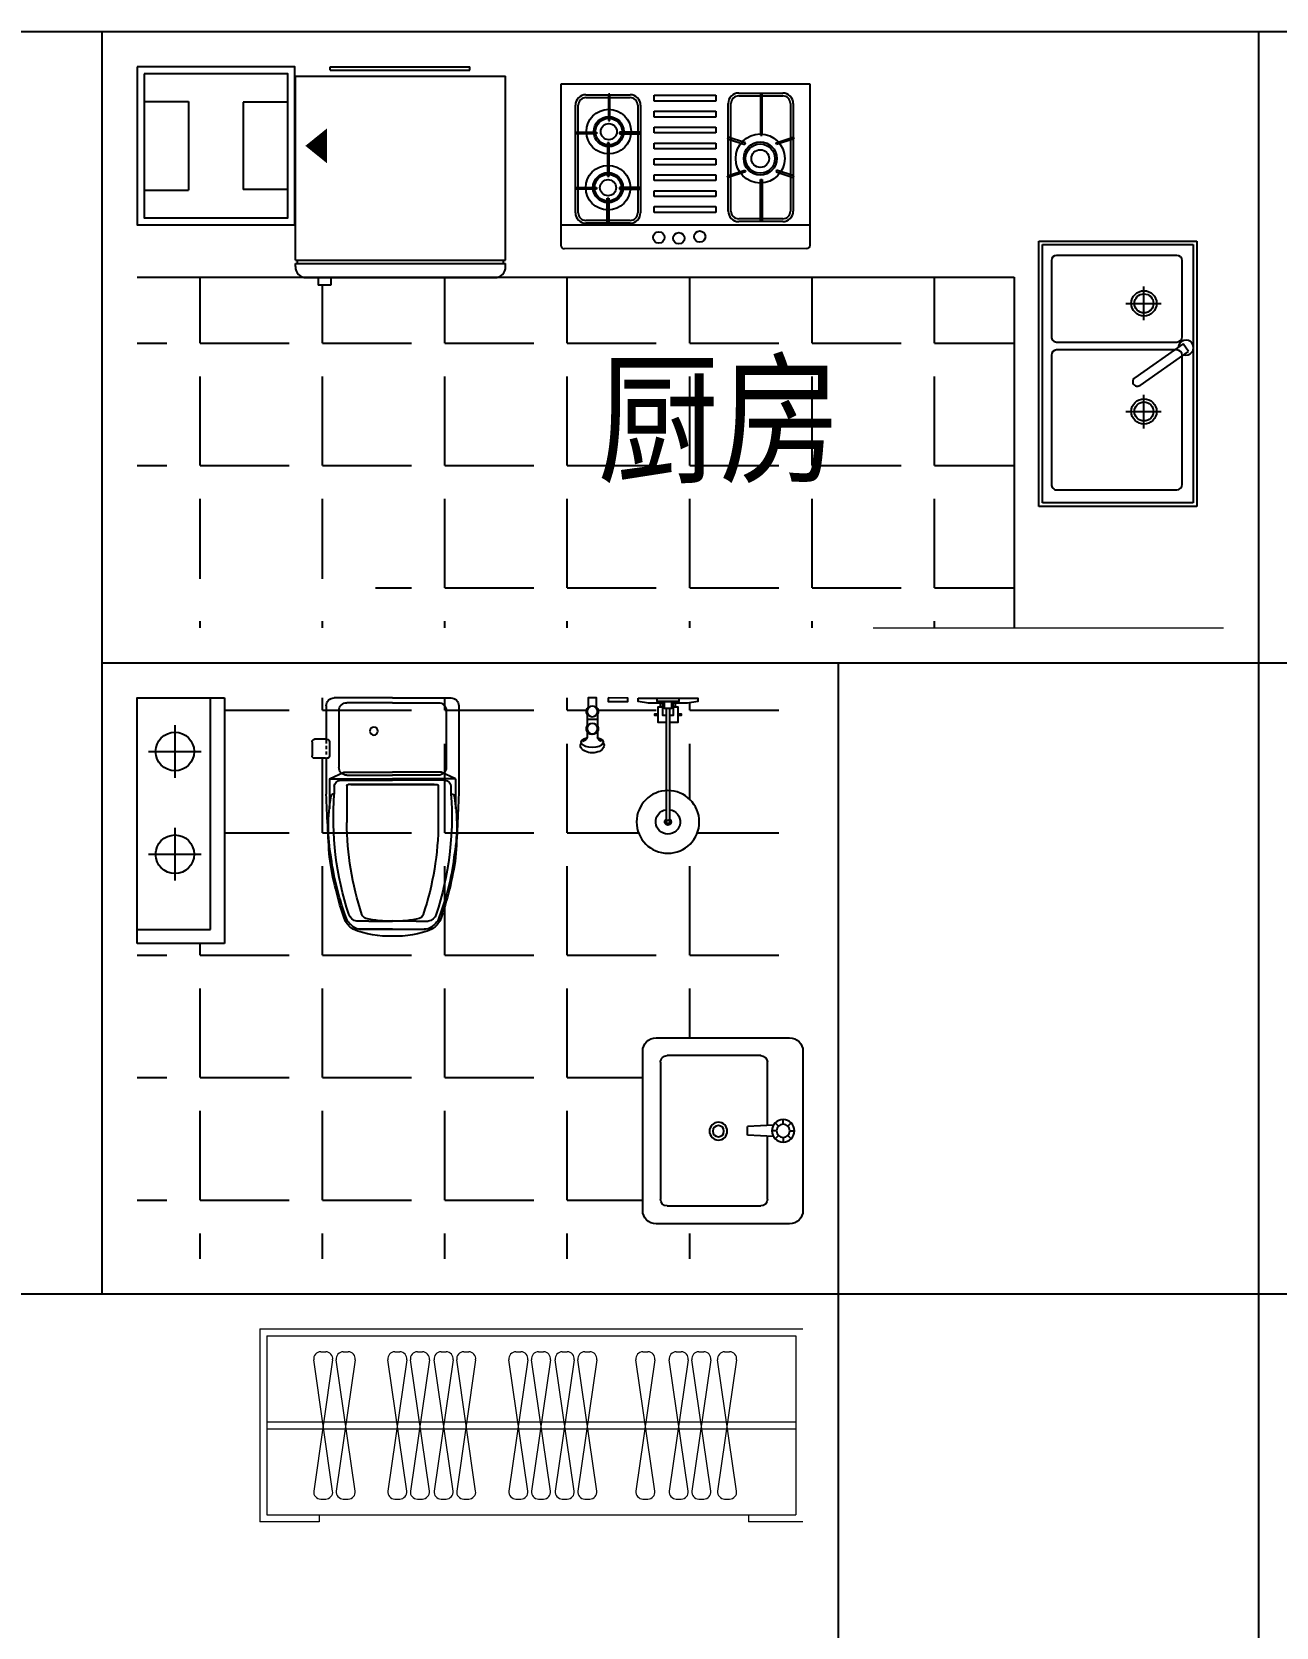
# Model space of a CAD drawing. Extents: x 534658 to 605938, y 505393 to 555793.
# Drawn here: x 564603 to 568153, y 529032 to 533582 of the extents above; entities that cross this region are included whole.
import ezdxf
from ezdxf.enums import TextEntityAlignment as Align

# ---------------------------------------------------------------- set-up
doc = ezdxf.new("R2010")
doc.units = 0
doc.header["$LTSCALE"] = 1000
doc.header["$MEASUREMENT"] = 0
for name, color, linetype in [('0_厨卫', 154, 'Continuous'), ('0_铺地填充', 251, 'Continuous'), ('DOTE', 1, 'Continuous'), ('PUB_TEXT', 7, 'Continuous')]:
    doc.layers.add(name, color=color, linetype=linetype)
doc.layers.add('0_家具', color=31, linetype='Continuous', lineweight=9)
doc.layers.add('0_看线', color=180, linetype='Continuous', lineweight=9)
doc.styles.add('黑体', font='SIMHEI.TTF', dxfattribs={"width": 0.8})
pattern_1 = [(0, (-939137.4862011969, 392994.6721116866), (0, 349.25), [254, -95.25]), (90, (-939137.4862011969, 392994.6721116866), (-349.25, 2.138539473011066e-14), [254, -95.25])]

# ---------------------------------------------------------------- blocks, each defined once
blk = doc.blocks.new('ma2')
at = {"layer": '0_厨卫'}
for p, q in [((0, 0), (-166.5, 0)), ((0, 0), (166.5, 0)), ((-189, -22.5), (-189, -274.5)), ((189, -22.5), (189, -122.0254213614389)), ((191.7000000001863, -117.9000000001397), (222.3000000007451, -117.9000000001397)), ((229.5, -125.0999999998603), (229.5, -164.6999999999534)), ((189, -170.1148700807244), (189, -274.5)), ((191.7000000001863, -171.9000000001397), (222.3000000007451, -171.9000000001397)), ((-180, -230.4000000001397), (-180, -316.4254094343632)), ((-175.5, -279), (-175.5, -280.3469112922903))]:
    blk.add_line(p, q, dxfattribs=at)
at = {"layer": '0_厨卫', "color": 8}
for p, q in [((-153, -36), (-153, -198)), ((0, -13.5), (-130.5, -13.5)), ((0, -13.5), (130.5, -13.5)), ((153, -36), (153, -198)), ((180, -125.0999999998603), (180, -164.6999999999534)), ((191.7000000001863, -117.9000000001397), (187.2000000001863, -117.9000000001397)), ((189, -121.200333661167), (189, -129.7378550155554)), ((191.7000000001863, -171.9000000001397), (187.2000000001863, -171.9000000001397)), ((189, -136.9619115462992), (189, -146.4845315185376)), ((189, -153.1339471887331), (189, -161.6714685431216)), ((-180, -230.4000000001397), (-138.5999999996275, -211.5)), ((-138.5999999996275, -211.5), (0, -211.5)), ((-130.5, -220.5), (0, -220.5)), ((138.6000000005588, -211.5), (0, -211.5)), ((130.5, -220.5), (0, -220.5)), ((180, -230.4000000001397), (138.6000000005588, -211.5)), ((-180, -230.4000000001397), (0, -230.4000000001397)), ((-166.5, -252.9000000001397), (-166.5, -274.5)), ((-148.5, -234.9000000001397), (0, -234.9000000001397)), ((-130.5, -250.1999999999534), (-130.5, -355.5)), ((0, -246.5999999998603), (-126.8999999994412, -246.5999999998603)), ((-118.7999999998137, -246.5999999998603), (0, -246.5999999998603)), ((180, -230.4000000001397), (0, -230.4000000001397)), ((148.5, -234.9000000001397), (0, -234.9000000001397)), ((118.8000000007451, -246.5999999998603), (0, -246.5999999998603)), ((0, -246.5999999998603), (126.9000000003725, -246.5999999998603)), ((130.5, -250.1999999999534), (130.5, -355.5)), ((166.5, -252.9000000001397), (166.5, -274.5)), ((180, -230.4000000001397), (180, -316.4254094343632)), ((-166.5, -274.5), (-171, -274.5)), ((166.5, -274.5), (171, -274.5)), ((175.5, -279), (175.5, -280.3469112922903)), ((-77.39916105940938, -636.3000000000466), (-101.8862989675254, -636.3000000000466)), ((-67.5, -636.3000000000466), (-77.39916105940938, -636.3000000000466)), ((-67.5, -636.3000000000466), (0, -636.3000000000466)), ((67.5, -636.3000000000466), (0, -636.3000000000466)), ((67.5, -636.3000000000466), (77.39916105940938, -636.3000000000466)), ((77.39916105940938, -636.3000000000466), (101.8862989684567, -636.3000000000466)), ((93.06087754387408, -659.6999999999534), (-93.06087754294276, -659.6999999999534)), ((0, -659.6999999999534), (93.06087754387408, -659.6999999999534))]:
    blk.add_line(p, q, dxfattribs=at)
blk.add_circle((53.10000000055879, -94.5), 11.40815247663667, dxfattribs=at)
at = {"layer": '0_厨卫'}
for centre, radius, start, end in [((-166.5, -22.5), 22.5, 90, 180), ((166.5, -22.5), 22.5, 0, 90), ((222.3000000007451, -125.0999999998603), 7.2, 0, 90), ((222.3000000007451, -164.6999999999534), 7.2, 270, 0), ((6805.708689086139, -14.98956554476172), 6999.521077242298, 182.1247541063514, 183.6000563434392), ((-6805.708688990213, -14.98956555104814), 6999.521077147583, 356.3999436565608, 357.8752458936486), ((749.1395910214633, -320.9842596482486), 938.6835635739402, 188.1773252596434, 199.5371123268662), ((-749.075333350338, -321.0035344087519), 938.6165597252316, 340.4626847590481, 351.8237832077435), ((-122.7765990523621, -630.3817124427296), 13.5, 199.5371123268662, 212.7351400685429), ((-116.1856549186632, -630.4243820346892), 13.5, 201.340130019766, 225.0456671201243), ((122.7765990523621, -630.3817124427296), 13.5, 327.2648599314571, 340.4628876731337), ((-70.42896267399192, -596.7297718022019), 75.73124732212365, 212.7351400685429, 236.2527200414178), ((-12.88828185852617, -423.2266014702618), 256.5972770769422, 247.1572968193986, 272.8790446030137), ((12.88828185852617, -423.226601468632), 256.5972770785842, 267.1209553969863, 292.8427031806015), ((70.42896267492324, -596.7297718022019), 75.73124732212365, 303.7472799585822, 327.2648599314571)]:
    blk.add_arc(centre, radius, start, end, dxfattribs=at)
at = {"layer": '0_厨卫', "color": 8}
for centre, radius, start, end in [((-130.5, -36), 22.5, 90, 180), ((130.5, -36), 22.5, 0, 90), ((187.2000000001863, -125.0999999998603), 7.2, 90, 180), ((187.2000000001863, -164.6999999999534), 7.2, 180, 270), ((-130.5, -198), 22.5, 180, 270), ((130.5, -198), 22.5, 270, 0), ((-148.5, -252.9000000001397), 18, 90, 180), ((-126.8999999994412, -250.1999999999534), 3.6, 90, 180), ((126.9000000003725, -250.1999999999534), 3.6, 0, 90), ((148.5, -252.9000000001397), 18, 0, 90), ((315.9997481284663, -366.8548092211131), 499.0547252698382, 170.0177249496548, 190.1148802128349), ((-171, -279), 4.5, 90, 180), ((712.4397293468937, -340.4294771072455), 881.4089537639704, 175.7102634395871, 198.2941325648036), ((-712.4397293459624, -340.4294771070126), 881.4089537639704, 341.7058674351964, 4.28973656041288), ((171, -279), 4.5, 0, 90), ((-315.999748127535, -366.8548092208803), 499.0547252698382, 349.8851197871651, 9.982275050345233), ((703.8273664154112, -352.850587095134), 834.3315730198825, 180.1819425781174, 198.4972610599625), ((-703.8273664144799, -352.850587095134), 834.3315730198825, 341.5027389400375, 359.8180574218827), ((594.2509733149782, -352.8633294566534), 776.2321552453669, 187.5236788309576, 201.340130019766), ((-594.2509733149782, -352.8633294566534), 776.2321552453669, 338.659869980234, 352.4763211690424), ((-99.85239377990365, -611.0890470207669), 25.2928630336992, 193.7470556046317, 265.387626009144), ((-70.33155621122569, -611.8393892205786), 18, 198.4972610599625, 250.8187481424693), ((-15.12868216913193, -386.4469691873528), 249.9794124911297, 255.8484349526227, 273.4075284237138), ((15.12868217006326, -386.4469691873528), 249.9794124911297, 266.5924715762862, 284.1515650473773), ((70.33155621215701, -611.8393892205786), 18, 289.1812518575307, 341.5027389400375), ((99.85239378083497, -611.0890470207669), 25.2928630336992, 274.612373990856, 346.2529443953683), ((116.1856549195945, -630.4243820346892), 13.5, 314.9543328798757, 338.659869980234), ((117.4627921506763, -396.4031826078426), 344.1924834331063, 225.0456671201243, 228.0776655587328), ((-91.53043877147138, -625.7263711621054), 34.00808285177626, 231.9313491334848, 272.5793075874444), ((91.5304387724027, -625.7263711621054), 34.00808285177626, 267.4206924125555, 308.0686508665152), ((-117.4627921497449, -396.4031826076098), 344.1924834331063, 311.9223344412672, 314.9543328798757)]:
    blk.add_arc(centre, radius, start, end, dxfattribs=at)
blk = doc.blocks.new('A$C1BE601A8')
for p, q in [((-3.331544576212764e-06, 0.000128552783280611), (-3.331544576212764e-06, 450.0001285527833)), ((-3.331544576212764e-06, 450.0001285527833), (756.9591153254441, 450.0001285527833)), ((9.999996668455424, 10.00012855278328), (9.999996668455424, 440.0001285527833)), ((9.999996668455424, 440.0001285527833), (746.9591153254441, 440.0001285527833)), ((315.0162760930543, 426.5923377163708), (293.2995176711702, 411.4024486970156)), ((293.2995176711702, 411.4024486970156), (390.0376990229997, 273.0973095423542)), ((411.7544574448548, 288.287198562175), (315.0162760930543, 426.5923377163708)), ((746.9591153254441, 440.0001285527833), (746.9591153254441, 10.00012855278328)), ((756.9591153254441, 450.0001285527833), (756.9591153254441, 0.000128552783280611)), ((40.70540845507639, 393.4111159974709), (40.70540845507639, 50.34339343057945)), ((272.9981059508573, 408.4111159970053), (55.70540845507639, 408.4111159974709)), ((287.9981059508573, 50.34339343011379), (287.9981059508573, 393.4111159970053)), ((310.5429994659789, 393.4111159974709), (310.5429994659789, 50.34339343011379)), ((694.6191676114395, 408.4111159974709), (325.5429994659789, 408.4111159974709)), ((709.6191676114395, 50.34339343057945), (709.6191676114395, 393.4111159974709)), ((177.7081585570995, 248.1342476331629), (177.7081585570995, 348.3190406123176)), ((486.0939768552489, 248.1342476331629), (486.0939768552489, 348.3190406123176)), ((225.9020207491121, 299.62899633497), (129.8652481655299, 299.62899633497)), ((534.2878390472615, 299.6289963354357), (438.2510664636793, 299.6289963354357)), ((756.9591153254441, 0.000128552783280611), (-3.331544576212764e-06, 0.000128552783280611)), ((746.9591153254441, 10.00012855278328), (9.999996668455424, 10.00012855278328)), ((55.70540845507639, 35.34339343057945), (272.9981059508573, 35.34339343011379)), ((325.5429994659789, 35.34339343011379), (694.6191676114395, 35.34339343057945))]:
    blk.add_line(p, q)
for centre, radius in [((177.7081585570995, 299.6289963354357), 36.13484355663392), ((177.7081585570995, 299.6289963354357), 27.13484355663391), ((486.0939768552489, 299.62899633497), 36.13484355663392), ((486.0939768552489, 299.62899633497), 27.13484355663391)]:
    blk.add_circle(centre, radius)
for centre, radius, start, end in [((304.1578968820977, 418.9973932066932), 21.70012077171123, 342.6067890444376, 267.3353041458893), ((55.70540845507639, 393.4111159974709), 15, 90, 180), ((272.9981059508573, 393.4111159970053), 15, 0, 90), ((325.5429994659789, 393.4111159974709), 15, 90, 180), ((694.6191676114395, 393.4111159974709), 15, 0, 90), ((400.8960782339273, 280.6922540520318), 13.25094642638578, 214.9710465723635, 34.97104657236348), ((55.70540845507639, 50.34339343057945), 15, 180, 270), ((272.9981059508573, 50.34339343011379), 15, 270, 0), ((325.5429994659789, 50.34339343011379), 15, 180, 270), ((694.6191676114395, 50.34339343057945), 15, 270, 0)]:
    blk.add_arc(centre, radius, start, end)
blk = doc.blocks.new('ddfdf')
at = {"layer": '0_厨卫'}
for p, q in [((15801.22047886996, -30110.33075532416), (15800.73663333491, -30821.87117318355)), ((16259.83254858754, -30110.6426102753), (15801.22047886996, -30110.33075532416)), ((16269.8257486165, -30120.64260796332), (16269.8257486165, -30812.18335021241)), ((15800.73663333491, -30821.87117318355), (16259.81894864546, -30822.18334790046))]:
    blk.add_line(p, q, dxfattribs=at)
at = {"layer": '0_厨卫', "color": 251}
for p, q in [((16201.47471839342, -30822.14367398366), (16201.95856392848, -30110.60325612428)), ((15856.24018454449, -30166.63353793937), (16162.68054026373, -30166.84191654183)), ((15856.24562452129, -30158.63353978892), (16162.68598024057, -30158.84191839138)), ((15952.10978383189, -30158.79979407729), (15956.89730725183, -30157.24783182231)), ((15968.02960611756, -30207.90957222402), (15952.10978383189, -30158.79979407729)), ((15956.89730725183, -30157.24783182231), (15972.81712953748, -30206.3576099691)), ((16062.03627514632, -30157.31932603248), (16046.04967858482, -30206.40740790183)), ((16050.8350869181, -30207.96587972413), (16066.82168347959, -30158.87779785483)), ((16066.82168347959, -30158.87779785483), (16062.03627514632, -30157.31932603248)), ((15826.13972583385, -30314.35733110219), (15826.22523154415, -30188.61313293988)), ((15834.13972398426, -30314.362771079), (15834.22522969456, -30188.61857291669)), ((15972.81712953748, -30206.3576099691), (15968.02960611756, -30207.90957222402)), ((16046.04967858482, -30206.40740790183), (16050.8350869181, -30207.96587972413)), ((16184.66557524111, -30188.85687139173), (16184.58006953081, -30314.60106955408)), ((16192.66557339151, -30188.86231136855), (16192.58006768121, -30314.60650953089)), ((15828.77924500428, -30247.7031957914), (15828.77613383875, -30252.27845766125)), ((15828.77613383875, -30252.27845766125), (15946.58532782479, -30252.35856759045)), ((15946.58843899032, -30247.7833057206), (15828.77924500428, -30247.7031957914)), ((15946.58532782479, -30252.35856759045), (15946.58843899032, -30247.7833057206)), ((16072.21889501713, -30252.44399807198), (16072.22200618267, -30247.86873620213)), ((16190.02808900317, -30252.52410800118), (16072.21889501713, -30252.44399807198)), ((16072.22200618267, -30247.86873620213), (16190.03120016869, -30247.94884613133)), ((16190.03120016869, -30247.94884613133), (16190.02808900317, -30252.52410800118)), ((15967.97021230725, -30295.25376274667), (15951.98361574577, -30344.34184461599)), ((15956.76902407904, -30345.90031643835), (15972.75562064051, -30296.81223456899)), ((15972.75562064051, -30296.81223456899), (15967.97021230725, -30295.25376274667)), ((16045.98816968787, -30296.86203250175), (16050.77569310779, -30295.31007024675)), ((16061.90799197353, -30345.97181064851), (16045.98816968787, -30296.86203250175)), ((16050.77569310779, -30295.31007024675), (16066.69551539348, -30344.41984839353)), ((16162.55967470406, -30344.58610268185), (15856.11931898478, -30344.37772407936)), ((16162.56511468087, -30336.58610453145), (15856.12475896161, -30336.37772592896)), ((15951.98361574577, -30344.34184461599), (15956.76902407904, -30345.90031643835)), ((16066.69551539348, -30344.41984839353), (16061.90799197353, -30345.97181064851)), ((15832.30939762758, -30555.69794555829), (15832.42922585135, -30379.47925956306)), ((15832.42922585135, -30379.47925956306), (15849.08552759684, -30379.49058580262)), ((15849.08552759684, -30379.49058580262), (15848.96569937306, -30555.70927179785)), ((15877.64456283998, -30555.72877334643), (15877.76439106376, -30379.51008735123)), ((15877.76439106376, -30379.51008735123), (15894.42069280923, -30379.52141359076)), ((15894.42069280923, -30379.52141359076), (15894.30086458546, -30555.74009958602)), ((15922.97972805239, -30555.75960113463), (15923.09955627615, -30379.54091513937)), ((15923.09955627615, -30379.54091513937), (15939.75585802163, -30379.55224137893)), ((15939.75585802163, -30379.55224137893), (15939.63602979787, -30555.77092737419)), ((15968.31489326477, -30555.7904289228), (15968.43472148855, -30379.57174292754)), ((15968.43472148855, -30379.57174292754), (15985.09102323404, -30379.5830691671)), ((15985.09102323404, -30379.5830691671), (15984.97119501028, -30555.80175516236)), ((16013.65005847719, -30555.82125671094), (16013.76988670095, -30379.60257071568)), ((16013.76988670095, -30379.60257071568), (16030.42618844645, -30379.61389695524)), ((16030.42618844645, -30379.61389695524), (16030.30636022268, -30555.8325829505)), ((16058.9852236896, -30555.85208449909), (16059.10505191336, -30379.63339850385)), ((16059.10505191336, -30379.63339850385), (16075.76135365885, -30379.64472474344)), ((16075.76135365885, -30379.64472474344), (16075.64152543508, -30555.86341073865)), ((16104.320388902, -30555.88291228726), (16104.44021712576, -30379.66422629202)), ((16104.44021712576, -30379.66422629202), (16121.09651887125, -30379.67555253155)), ((16121.09651887125, -30379.67555253155), (16120.97669064747, -30555.89423852682)), ((16149.65555411439, -30555.91374007543), (16149.77538233816, -30379.69505408016)), ((16149.77538233816, -30379.69505408016), (16166.43168408364, -30379.70638031972)), ((16166.43168408364, -30379.70638031972), (16166.31185585988, -30555.92506631499)), ((15848.96569937306, -30555.70927179785), (15832.30939762758, -30555.69794555829)), ((15894.30086458546, -30555.74009958602), (15877.64456283998, -30555.72877334643)), ((15939.63602979787, -30555.77092737419), (15922.97972805239, -30555.75960113463)), ((15984.97119501028, -30555.80175516236), (15968.31489326477, -30555.7904289228)), ((16030.30636022268, -30555.8325829505), (16013.65005847719, -30555.82125671094)), ((16075.64152543508, -30555.86341073865), (16058.9852236896, -30555.85208449909)), ((16120.97669064747, -30555.89423852682), (16104.320388902, -30555.88291228726)), ((16166.31185585988, -30555.92506631499), (16149.65555411439, -30555.91374007543)), ((15860.70267432253, -30602.4207397656), (16167.14303004179, -30602.629118368)), ((15860.70811429936, -30594.42074161515), (16167.14847001863, -30594.62912021758)), ((15937.1669869261, -30594.52794525784), (15937.12637536677, -30654.25106717492)), ((15941.74224879594, -30594.53105642341), (15937.1669869261, -30594.52794525784)), ((15941.70163723665, -30654.25417834049), (15941.74224879594, -30594.53105642341)), ((16094.9205081432, -30594.63521722017), (16094.87989658389, -30654.35833913722)), ((16099.49577001306, -30594.63832838571), (16094.9205081432, -30594.63521722017)), ((16099.45515845375, -30654.36145030276), (16099.49577001306, -30594.63832838571)), ((15830.6022156119, -30750.14453292839), (15830.68772132219, -30624.40033476608)), ((15838.60221376231, -30750.14997290523), (15838.68771947261, -30624.40577474292)), ((15937.12637536677, -30654.25106717492), (15941.70163723665, -30654.25417834049)), ((16094.87989658389, -30654.35833913722), (16099.45515845375, -30654.36145030276)), ((16189.12806501915, -30624.64407321793), (16189.04255930885, -30750.3882713803)), ((16197.12806316956, -30624.64951319477), (16197.04255745926, -30750.39371135712)), ((15828.55599031564, -30681.58954124071), (15828.55287915009, -30686.16480311059)), ((15828.55287915009, -30686.16480311059), (15904.26455170971, -30686.21628684053)), ((15904.26766287526, -30681.64102497065), (15828.55599031564, -30681.58954124071)), ((15904.26455170971, -30686.21628684053), (15904.26766287526, -30681.64102497065)), ((15968.1876466555, -30683.81788342999), (15968.18453548996, -30688.39314529984)), ((15968.18453548996, -30688.39314529984), (16063.08249315563, -30688.45767565109)), ((16063.08560432116, -30683.88241378125), (15968.1876466555, -30683.81788342999)), ((16063.08249315563, -30688.45767565109), (16063.08560432116, -30683.88241378125)), ((16125.59691891969, -30689.56698637997), (16125.60003008523, -30684.99172451012)), ((16199.17672794539, -30689.61702044855), (16125.59691891969, -30689.56698637997)), ((16125.60003008523, -30684.99172451012), (16199.17983911092, -30685.04175857871)), ((16199.17983911092, -30685.04175857871), (16199.17672794539, -30689.61702044855)), ((15937.04091610261, -30779.92696192159), (15937.08152766193, -30720.20384000457)), ((15937.08152766193, -30720.20384000457), (15941.65678953177, -30720.20695117011)), ((15941.65678953177, -30720.20695117011), (15941.61617797248, -30779.93007308713)), ((16094.79443731972, -30780.0342338839), (16094.83504887903, -30720.31111196688)), ((16094.83504887903, -30720.31111196688), (16099.41031074889, -30720.31422313242)), ((16099.41031074889, -30720.31422313242), (16099.36969918958, -30780.03734504944)), ((16167.0221644821, -30780.37330450807), (15860.58180876285, -30780.16492590556)), ((16167.02760445893, -30772.37330635762), (15860.58724873966, -30772.16492775513)), ((15941.61617797248, -30779.93007308713), (15937.04091610261, -30779.92696192159)), ((16099.36969918958, -30780.03734504944), (16094.79443731972, -30780.0342338839))]:
    blk.add_line(p, q, dxfattribs=at)
for centre, radius in [((16012.87678350645, -30252.92774057665), 70.09326768931929), ((16012.87678350645, -30252.92774057665), 47.27171990812843), ((16012.87678350645, -30252.92774057665), 41.77171990812843), ((16012.87678350645, -30252.92774057665), 25.27171990812844), ((16235.44661092224, -30425.80481278154), 16.15891210973495), ((16240.16507174894, -30485.34141980094), 16.15891210973495), ((16237.74673690559, -30542.49174586008), 16.15891210973495), ((15935.7753947958, -30685.09315712936), 63.72115244483573), ((16095.65932884606, -30687.33527081198), 63.72115244483573), ((15935.7753947958, -30685.09315712936), 42.97429082557129), ((15935.7753947958, -30685.09315712936), 37.97429082557129), ((15935.7753947958, -30685.09315712936), 22.97429082557131), ((16095.65932884606, -30687.33527081198), 42.97429082557129), ((16095.65932884606, -30687.33527081198), 37.97429082557129), ((16095.65932884606, -30687.33527081198), 22.97429082557131)]:
    blk.add_circle(centre, radius, dxfattribs=at)
at = {"layer": '0_厨卫'}
for centre, start, end in [((16259.8257486165, -30120.64260796335), 0, 89.96103903299782), ((16259.8257486165, -30812.18335021244), 269.9610390329979, 0)]:
    blk.add_arc(centre, 9.999999999999995, start, end, dxfattribs=at)
at = {"layer": '0_厨卫', "color": 251}
for centre, radius, start, end in [((15856.22522460821, -30188.63353285295), 30.00000000000049, 89.96103903299782, 179.9610390329979), ((15856.2252246082, -30188.63353285298), 21.99999999998268, 89.96103903299782, 179.9610390329979), ((16162.66558032746, -30188.84191145547), 22.00000000001177, 359.9610390329979, 89.96103903299782), ((16162.66558032746, -30188.84191145544), 29.99999999998959, 359.9610390329979, 89.96103903299782), ((15856.13971889789, -30314.37773101529), 29.99999999998959, 179.9610390329979, 269.9610390329979), ((15856.13971889789, -30314.37773101529), 21.99999999999721, 179.9610390329979, 269.9610390329979), ((16162.58007461715, -30314.58610961775), 30.0000000000005, 269.9610390329979, 359.9610390329979), ((16162.58007461717, -30314.58610961775), 21.99999999998994, 269.9610390329979, 359.9610390329979), ((15860.68771438625, -30624.42073467921), 30.00000000000779, 89.96103903299782, 179.9610390329979), ((15860.68771438625, -30624.42073467924), 22.00000000000087, 89.96103903299782, 179.9610390329979), ((16167.12807010549, -30624.62911328164), 22.00000000001177, 359.9610390329979, 89.96103903299782), ((16167.12807010549, -30624.62911328164), 30.00000000001871, 359.9610390329979, 89.96103903299782), ((15860.60220867595, -30750.16493284149), 30.00000000000414, 179.9610390329979, 269.9610390329979), ((15860.60220867593, -30750.16493284149), 21.99999999998265, 179.9610390329979, 269.9610390329979), ((16167.04256439523, -30750.37331144401), 29.99999999998596, 269.9610390329979, 359.9610390329979), ((16167.04256439523, -30750.37331144401), 21.99999999998994, 269.9610390329979, 359.9610390329979)]:
    blk.add_arc(centre, radius, start, end, dxfattribs=at)
blk = doc.blocks.new('A$C31C75FCC')
at = {"layer": '0_厨卫'}
for p, q in [((445.3361283580307, 248.2651063782396), (445.3361283580307, 501.7356434994144)), ((572.3361283580307, 501.7356434994144), (445.3361283580307, 501.7356434994144)), ((162.3361283580306, 500.0003749284862), (289.3361283580306, 500.0003749284862)), ((289.3361283580306, 250.0003749489551), (289.3361283580306, 500.0003749284862)), ((162.3361283580306, 250.0003749489551), (289.3361283580306, 250.0003749489551)), ((572.3361283580307, 248.2651063782396), (445.3361283580307, 248.2651063782396))]:
    blk.add_line(p, q, dxfattribs=at)
for points in [[(592.3361283580307, 150.0003749489551), (592.3361283580307, 600.0003749285825), (142.3361283580307, 600.000374928466), (142.3361283580307, 150.0003749489551)], [(592.3361283580307, 150.0003749489551), (592.3361283580307, 600.0003749285825), (142.3361283580307, 600.000374928466), (142.3361283580307, 150.0003749489551)], [(572.3361283580307, 170.0003749489551), (572.3361283580307, 580.0003749285825), (162.3361283580307, 580.000374928466), (162.3361283580307, 170.0003749489551)], [(572.3361283580307, 170.0003749489551), (572.3361283580307, 580.0003749285825), (162.3361283580307, 580.000374928466), (162.3361283580307, 170.0003749489551)]]:
    blk.add_lwpolyline(points, close=True, dxfattribs=at)
blk.add_lwpolyline([(49.99974151281636, 375.0003749387106, 100, 0, 0), (111.9802429294213, 375.0003749387106, 0, 0, 0)], format="xyseb", dxfattribs=at)
blk.add_lwpolyline([(49.99974151281636, 375.0003749387106, 100, 0, 0), (111.9802429294213, 375.0003749387106, 0, 0, 0)], format="xyseb", dxfattribs=at)
blk = doc.blocks.new('dfdsf')
at = {"layer": '0_厨卫'}
for p, q in [((-6118.831913608177, -27345.44864588381), (-6118.831913608177, -27726.44864588381)), ((-5626.473608758264, -27307.3486458838), (-6080.731913608171, -27307.3486458838)), ((-5588.373608758258, -27726.44864588381), (-5588.373608758258, -27345.44864588381)), ((-6080.731913608171, -27764.54864588381), (-5626.473608758264, -27764.54864588381))]:
    blk.add_line(p, q, dxfattribs=at)
at = {"layer": '0_厨卫', "color": 8}
for p, q in [((-5866.874092104343, -27350.63551101041), (-5876.377111874863, -27341.09683283082)), ((-5853.602761183218, -27345.15289837577), (-5853.602761183218, -27331.68836102118)), ((-5831.109767354174, -27340.81993622227), (-5840.495539516, -27350.4740051664)), ((-5872.406503072321, -27363.95664026488), (-5885.871040426886, -27363.95664026488)), ((-5866.710719794231, -27377.43855889999), (-5876.096491956057, -27387.09262784412)), ((-5870.084983734348, -27391.69791249819), (-5866.302761183229, -27465.55664026488)), ((-5853.602761183218, -27382.76038215398), (-5853.602761183218, -27396.22491950855)), ((-5837.120538632058, -27391.69791249819), (-5840.902761183206, -27465.55664026488)), ((-5830.828410491573, -27386.81644769893), (-5840.331430262093, -27377.27776951935)), ((-5834.799019294114, -27363.95664026488), (-5821.334481939521, -27363.95664026488)), ((-6068.03191360816, -27694.69864588381), (-6068.03191360816, -27427.9986458838)), ((-6048.981913608171, -27408.94864588381), (-5869.201593039608, -27408.94864588381)), ((-5838.003929326798, -27408.94864588381), (-5658.223608758264, -27408.94864588381)), ((-5639.173608758247, -27427.9986458838), (-5639.173608758247, -27694.69864588381)), ((-5866.302761183229, -27465.55664026488), (-5840.902761183206, -27465.55664026488)), ((-5658.223608758264, -27713.7486458838), (-6048.981913608171, -27713.7486458838))]:
    blk.add_line(p, q, dxfattribs=at)
for centre, radius in [((-5853.602761183218, -27363.95664026488), 32.26827924368117), ((-5853.602761183218, -27363.95664026488), 18.80374188911082), ((-5854.571620082796, -27548.64864588382), 25.4), ((-5854.571620082796, -27548.64864588382), 15.95985148249019)]:
    blk.add_circle(centre, radius, dxfattribs=at)
at = {"layer": '0_厨卫'}
for centre, start, end in [((-6080.731913608171, -27345.44864588381), 90, 180), ((-5626.473608758264, -27345.44864588381), 0, 90), ((-6080.731913608171, -27726.44864588381), 180, 270), ((-5626.473608758264, -27726.44864588381), 270, 0)]:
    blk.add_arc(centre, 38.09999999999999, start, end, dxfattribs=at)
at = {"layer": '0_厨卫', "color": 8}
for centre, start, end in [((-6048.981913608171, -27427.9986458838), 90, 180), ((-5658.223608758264, -27427.9986458838), 0, 90), ((-6048.981913608171, -27694.69864588381), 180, 270), ((-5658.223608758264, -27694.69864588381), 270, 0)]:
    blk.add_arc(centre, 19.05, start, end, dxfattribs=at)
blk = doc.blocks.new('A$C757154BD')
at = {"layer": '0_厨卫'}
for p, q in [((89.49975662515499, 254.5580197364325), (412.8767048742156, 254.5580197363161)), ((412.8767048742156, 244.5580197363161), (89.49975662515499, 244.5580197364325)), ((417.8767048742156, 271.0580197363161), (427.8767048742156, 271.0580197362578)), ((417.8767048742156, 234.5580197363161), (427.8767048742156, 234.5580197362578)), ((417.8767048742156, 228.0580197363161), (427.8767048742156, 228.0580197362578)), ((420.8767048742156, 264.5580197363161), (427.8767048742156, 264.5580197362578)), ((404.5433715402614, 48.55801973631606), (329.7596135137137, 48.55801973637426)), ((382.5433715402614, 18.55801973631606), (382.5433715402614, 48.55801973631606)), ((404.5433715402614, 18.55801973631606), (329.759613514645, 18.55801973637426))]:
    blk.add_line(p, q, dxfattribs=at)
for points in [[(442.8767048744485, 164.5580197362578), (442.8767048744485, 334.5580197362578), (432.8767048744485, 334.5580197362578), (427.8767048744485, 304.8080197362578), (427.8767048742156, 259.5580197362578)], [(417.8767048742156, 264.5580197363161), (417.8767048742156, 277.5580197363161), (372.8767048742156, 277.5580197363743), (372.8767048742156, 254.5580197363743)], [(397.3767048742156, 277.5580197363161), (397.3767048744485, 287.5580197363161), (393.3767048744485, 287.5580197363161), (393.3767048742156, 277.5580197363161)], [(372.8767048742156, 244.5580197363743), (372.8767048742156, 221.5580197363743), (417.8767048742156, 221.5580197363161), (417.8767048742156, 234.5580197363161)], [(420.8767048742156, 259.5580197363161), (420.8767048742156, 264.5580197363161), (392.8767048742156, 264.5580197363161), (392.8767048742156, 254.5580197363161)], [(392.8767048742156, 244.5580197363161), (392.8767048742156, 234.5580197363161), (420.8767048742156, 234.5580197363161), (420.8767048742156, 239.5580197363161)], [(427.8767048742156, 239.5580197362578), (427.8767048742156, 194.3080197362578), (432.8767048744485, 164.5580197362578), (442.8767048744485, 164.5580197362578)], [(393.3767048742156, 221.5580197363161), (393.3767048742156, 211.5580197363161), (397.3767048742156, 211.5580197363161), (397.3767048742156, 221.5580197363161)], [(413.9714619561564, 45.2246864028275), (442.8767048742156, 45.22468640276929), (442.8767048742156, 21.8913530697464), (413.9714619561564, 21.89135306980461)]]:
    blk.add_lwpolyline(points, dxfattribs=at)
for points in [[(442.8767048744485, 280.5580197362578), (432.8767048744485, 280.5580197362578), (432.8767048742156, 218.5580197362578), (442.8767048742156, 218.5580197362578)], [(432.8767048742156, 259.5580197362578), (412.8767048742156, 259.5580197363161), (412.8767048742156, 239.5580197363161), (432.8767048742156, 239.5580197362578)], [(442.8767048744485, 78.55801973625785), (432.8767048744485, 78.55801973625785), (432.8767048744485, 134.5580197362578), (442.8767048744485, 134.5580197362578)]]:
    blk.add_lwpolyline(points, close=True, dxfattribs=at)
for centre, radius in [((89.49975662515499, 249.5580197364325), 89.5000000000048), ((89.49975662515499, 249.5580197364325), 5), ((355.5433715400286, 33.55801973637426), 15), ((404.5433715400286, 33.55801973631606), 15)]:
    blk.add_circle(centre, radius, dxfattribs=at)
for centre, radius, start, end in [((89.49975662515499, 249.5580197364325), 35.00000000000434, 8.213210707144919, 351.7867892928551), ((89.49975662515499, 249.5580197364325), 8.999999999996227, 33.74898857579469, 326.2510114242053), ((335.7065837734845, 65.19171941379318), 17.66483569771895, 196.4180663889736, 250.3267392282858), ((355.5433715400286, 33.55801973637426), 17.00000000000622, 61.9275130712095, 298.0724869287905), ((404.5433715400286, 33.55801973631606), 16.99999999999725, 43.33592274252315, 118.0724869287905), ((335.7065837732516, 1.924320058955345), 17.66483569775225, 109.6732607717142, 163.5819336110264), ((404.5433715400286, 33.55801973631606), 16.99999999999725, 241.9275130712095, 316.6640772574768)]:
    blk.add_arc(centre, radius, start, end, dxfattribs=at)
for centre, major_axis, ratio, start_param, end_param in [((307.0753145113122, 33.55801973631606), (-3.632262378019175e-12, 33.55952910142641), 0.6129093611123322, -0.3796203813069563, 3.521213034887255), ((316.5459787591826, 33.55801973643247), (-7.038134640991997e-12, 31.40840299578781), 0.4788404488619488, -1.072899011410661, 4.214491665007622)]:
    blk.add_ellipse(centre, major_axis=major_axis, ratio=ratio, start_param=start_param, end_param=end_param, dxfattribs=at)
blk = doc.blocks.new('A$C2C511B21')
at = {"layer": '0_厨卫'}
for p, q in [((53.34382075769827, 750.0010344432667), (61.83162807906047, 750.0010344353504)), ((61.83162807906047, 750.0010344353504), (61.83162738056853, 150.0010344353504)), ((61.83162807347253, 744.1069043241441), (71.83162807347253, 744.1069043148309)), ((71.83162807906047, 750.0010344260372), (596.7510576657951, 750.0010339372093)), ((71.83162807906047, 750.0010344260372), (71.83162738056853, 150.0010344260372)), ((596.7510576657951, 750.0010339372093), (596.7510569673032, 150.0010339372093)), ((0.0009012690279632807, 649.1477072993293), (0.0009013020899146795, 685.2839085852029)), ((21.83162801875733, 685.2839085648302), (0.0009013020899146795, 685.2839085852029)), ((21.8316280497238, 718.4888417939655), (21.8316274099052, 181.5132271510083)), ((21.83162798522972, 649.1477072790731), (0.0009012690279632807, 649.1477072993293)), ((613.4416325625498, 650.264246993931), (613.4416320517194, 251.8252366550732)), ((613.4416325625498, 650.264246993931), (622.7141742233653, 650.2642469851999)), ((622.7141742233653, 650.2642469851999), (622.7141737125348, 251.8252366463421)), ((613.4416320517194, 251.8252366550732), (622.7141737125348, 251.8252366463421)), ((53.34382005920634, 150.0010344432667), (61.83162738056853, 150.0010344353504)), ((61.83162738592364, 155.8951645463239), (71.83162738592364, 155.8951645370107)), ((71.83162738056853, 150.0010344260372), (596.7510569673032, 150.0010339372093))]:
    blk.add_line(p, q, dxfattribs=at)
for centre, start, end in [((53.34382072836161, 718.4888417646289), 89.99999994663915, 179.9999999466392), ((53.343820088543, 181.5132271216717), 179.9999999466392, 269.9999999466392)]:
    blk.add_arc(centre, 31.51219267851957, start, end, dxfattribs=at)

msp = doc.modelspace()

# ---------------------------------------------------------------- hatches: boundary and pattern name
at = {"layer": '0_铺地填充'}
h = msp.add_hatch(dxfattribs=at)
h.set_pattern_fill('ANGLE', color=256, scale=100, style=0)
h.set_pattern_definition(pattern_1)
h.paths.add_polyline_path([(565582.4537415407, 532022.3334726777), (565582.7101939563, 532022.3334726777), (565582.7101939563, 531982.3334726777), (564902.7101939563, 531982.3334726777), (564902.7101939565, 531882.3334726782), (567002.7101939563, 531882.3334726766), (567405.1704033867, 531882.3334726766), (567405.1704033869, 532882.333472679), (565930.3646204155, 532882.3334726776, -0.0593762739458517), (565922.9590099375, 532881.4509261185), (565455.3245298176, 532881.4509266757), (565455.3245297973, 532859.6201999777), (565419.1883285118, 532859.6202000107), (565419.188328532, 532881.4509267188), (565385.9833952948, 532881.4509267583, -0.05937625166161236), (565378.5777875395, 532882.333472677), (564902.7101939563, 532882.3334726766), (564902.7101939563, 532782.3334726777), (564902.7101939563, 532775.8966569103, -0.3697367887312869)])
h.paths.add_polyline_path([(565582.4537415409, 532022.3334726777, 0.3697367887313618), (564902.7101939563, 532775.8966569103), (564902.7101939563, 532022.3334726777)], flags=17)
h.paths.add_polyline_path([(566097.3481279868, 532187.0594108884), (567030.7379584953, 532187.0594108882), (567030.7379584953, 532774.3475464813), (566097.3481279868, 532774.3475464815)], flags=24)
h = msp.add_hatch(dxfattribs=at)
h.set_pattern_fill('ANGLE', color=256, scale=100, style=0)
h.set_pattern_definition(pattern_1)
edge = h.paths.add_edge_path()
edge.add_line((566802.7101939563, 531182.3334726766), (566802.7101939565, 531682.3334726767))
edge.add_line((566802.7101939565, 531682.3334726767), (566502.7103240839, 531682.3334726769))
edge.add_line((566502.7103240839, 531682.3334726769), (566502.7043468235, 531672.110866635))
edge.add_line((566502.7043468235, 531672.110866635), (566472.9514283594, 531667.12826261))
edge.add_line((566472.9514283594, 531667.12826261), (566439.2014341289, 531667.1479965698))
edge.add_line((566439.2014341289, 531667.1479965698), (566439.1955870297, 531657.1479982791))
edge.add_line((566439.1955870297, 531657.1479982791), (566445.6955859191, 531657.1441976647))
edge.add_line((566445.6955859191, 531657.1441976647), (566445.6835993656, 531636.644201169))
edge.add_line((566445.6835993656, 531636.644201169), (566455.683597656, 531636.63835407))
edge.add_line((566455.683597656, 531636.63835407), (566455.681258816, 531632.6383547538))
edge.add_line((566455.681258816, 531632.6383547537), (566445.681260526, 531632.6442018528))
edge.add_line((566445.681260526, 531632.6442018527), (566445.6692739723, 531612.1442053571))
edge.add_line((566445.6692739723, 531612.1442053571), (566422.6692779039, 531612.1576536853))
edge.add_line((566422.6692779039, 531612.1576536853), (566422.5558344009, 531418.1409646537))
edge.add_arc((566417.5035854448, 531328.7836774271), 89.5000000000048, 0, 86.76394971494449, ccw=False)
edge.add_arc((566417.5035854448, 531328.7836774271), 89.5, -180, 0, ccw=False)
edge.add_arc((566417.5035854448, 531328.7836774271), 89.50000000000479, 93.16904745958618, 180, ccw=False)
edge.add_line((566412.5558361104, 531418.1468117529), (566412.6692796133, 531612.1635007845))
edge.add_line((566412.6692796133, 531612.1635007845), (566389.6692835449, 531612.1769491128))
edge.add_line((566389.6692835449, 531612.1769491128), (566389.6812700983, 531632.6769456085))
edge.add_line((566389.6812700983, 531632.6769456085), (566379.6812718078, 531632.6827927077))
edge.add_line((566379.6812718078, 531632.6827927077), (566379.6836106475, 531636.682792024))
edge.add_line((566379.6836106475, 531636.682792024), (566389.6836089382, 531636.6769449248))
edge.add_line((566389.6836089382, 531636.6769449248), (566389.6955954914, 531657.1769414204))
edge.add_line((566389.6955954914, 531657.1769414204), (566396.1955943804, 531657.1731408059))
edge.add_line((566396.1955943804, 531657.1731408059), (566396.2014414796, 531667.1731390965))
edge.add_line((566396.2014414796, 531667.1731390965), (566362.4514472492, 531667.1928730564))
edge.add_line((566362.4514472492, 531667.1928730564), (566332.704375884, 531672.2102673221))
edge.add_line((566332.704375884, 531672.2102673221), (566332.7102950234, 531682.333472677))
edge.add_line((566332.7102950234, 531682.333472677), (566302.7102898953, 531682.333472677))
edge.add_line((566302.7102898953, 531682.333472677), (566302.7043810128, 531672.2278086198))
edge.add_line((566302.7043810128, 531672.2278086198), (566246.7043905852, 531672.2605523756))
edge.add_line((566246.7043905852, 531672.2605523756), (566246.7102803225, 531682.3334726772))
edge.add_line((566246.7102803225, 531682.3334726772), (566213.3769412907, 531682.3334726772))
edge.add_line((566213.3769412907, 531682.3334726772), (566213.3617260042, 531656.3115367624))
edge.add_arc((566201.6878314964, 531643.9535358311), 16.99999999998938, -28.105988348699384, 46.63057585207258, ccw=False)
edge.add_line((566216.6831512528, 531635.9447665497), (566216.6638558253, 531602.9447721911))
edge.add_arc((566201.6591807103, 531594.9535442074), 16.99999999996085, -28.10598834993442, 28.038985524293025, ccw=False)
edge.add_line((566216.6545004665, 531586.9447749257), (566216.6441021271, 531569.1610199399))
edge.add_ellipse((566201.6363785476, 531555.9561580927), major_axis=(-31.40839762670495, 0.01836480484944296), ratio=0.4788404488625271, start_angle=172.9401043306042, end_angle=241.4725851972992, ccw=False)
edge.add_ellipse((566201.6308409562, 531546.4854954638), major_axis=(-33.5595233646066, 0.01962258972880326), ratio=0.612909361113208, start_angle=-21.75064566539851, end_angle=201.7506456661149, ccw=False)
edge.add_ellipse((566201.6363785476, 531555.9561580927), major_axis=(-31.40839762670495, 0.01836480484944296), ratio=0.4788404488625271, start_angle=-61.47258519829637, end_angle=172.9401043306042, ccw=False)
edge.add_line((566186.6441072549, 531569.1785612374), (566186.6545055949, 531586.9623162244))
edge.add_arc((566201.6591807103, 531594.9535442075), 16.99999999996086, 151.8940116531411, 208.0389855213043, ccw=False)
edge.add_line((566186.6638609536, 531602.9623134884), (566186.6831563811, 531635.9623078478))
edge.add_arc((566201.6878314964, 531643.9535358311), 17.00000000001254, 133.3024213224123, 208.0389855222792, ccw=False)
edge.add_line((566190.02839666, 531656.325179994), (566190.0436039693, 531682.3334726773))
edge.add_line((566190.0436039693, 531682.3334726773), (565798.2631818946, 531682.3334726775))
edge.add_arc((565798.2631818946, 531659.8334726775), 22.5, 2.96381585940253e-10, 90, ccw=False)
edge.add_line((565820.7631818946, 531659.8334726776), (565820.7631818946, 531407.8334726952))
edge.add_arc((558826.0544928077, 531667.3439071345), 6999.521077242981, 356.3999436568569, 357.87524589102577, ccw=False)
edge.add_arc((564882.6235908729, 531361.3492130294), 938.6835635740351, 340.46289619191987, 351.8226747356718, ccw=False)
edge.add_arc((565754.5397809469, 531051.9517602348), 13.50000000004512, 327.2648599306556, 340.4634803671285, ccw=False)
edge.add_arc((565754.5397809469, 531051.9517602349), 13.50000000004512, 327.2648599304478, 340.462279030302)
edge.add_arc((564882.6235908731, 531361.3492130298), 938.6835635740351, 340.4628789144552, 351.8226747356171)
edge.add_arc((558826.0544928072, 531667.3439071283), 6999.521077242981, 356.3999436569033, 357.8752458911042)
edge.add_line((565820.7631818946, 531407.8334726988), (565820.7631818946, 531659.8334726777))
edge.add_arc((565798.2631818946, 531659.8334726776), 22.5, 0, 90)
edge.add_line((565798.2631818946, 531682.3334726776), (565631.7631818946, 531682.3334726776))
edge.add_line((565631.7631818946, 531682.3334726776), (565465.2631818946, 531682.3334726776))
edge.add_arc((565465.2631818946, 531659.8334726776), 22.5, 90, 180)
edge.add_line((565442.7631818946, 531659.8334726776), (565442.7631818943, 531564.4334726775))
edge.add_line((565442.7631818943, 531564.4334726775), (565444.5631818944, 531564.4334726775))
edge.add_arc((565444.5631818946, 531557.2334726775), 7.199999999982538, 2.3158008843893185e-10, 90.00000000185281, ccw=False)
edge.add_line((565451.7631818946, 531557.2334726775), (565451.7631818946, 531517.6334726777))
edge.add_arc((565444.5631818944, 531517.6334726774), 7.199999999982536, -89.99999999814719, 1.6211743059102446e-09, ccw=False)
edge.add_line((565444.5631818946, 531510.4334726775), (565442.7631818946, 531510.4334726775))
edge.add_line((565442.7631818946, 531510.4334726775), (565442.7631818946, 531407.8334726524))
edge.add_arc((572437.4718708838, 531667.3439071351), 6999.521077147022, 182.1247541093591, 183.5999888405105)
edge.add_arc((566380.8385152447, 531361.3299382697), 938.6165597252527, 188.176216782302, 199.5373220961327)
edge.add_arc((566380.8385152447, 531361.3299382692), 938.6165597252527, 188.1762167822121, 199.5373231186254, ccw=False)
edge.add_line((565451.7626640918, 531227.841702851), (565451.7631818962, 531227.8334726413))
edge.add_arc((572437.4718708836, 531667.3439071381), 6999.521077147022, 182.1247541093846, 183.6000563435229, ccw=False)
edge.add_line((565442.7631818946, 531407.8334726524), (565442.7631818946, 531510.4334726775))
edge.add_line((565442.7631818946, 531510.4334726776), (565440.0631818944, 531510.4334726776))
edge.add_line((565440.0631818944, 531510.4334726775), (565409.4631818938, 531510.4334726775))
edge.add_arc((565409.4631818945, 531517.6334726776), 7.199999999982536, 180, 269.9999999944416, ccw=False)
edge.add_line((565402.2631818946, 531517.6334726776), (565402.2631818946, 531557.2334726779))
edge.add_arc((565409.4631818947, 531557.2334726775), 7.199999999982535, 90.00000000185281, 179.9999999979156, ccw=False)
edge.add_line((565409.4631818945, 531564.4334726775), (565440.0631818944, 531564.4334726775))
edge.add_line((565440.0631818944, 531564.4334726775), (565442.7631818943, 531564.4334726775))
edge.add_line((565442.7631818943, 531564.4334726775), (565442.7631818946, 531659.8334726776))
edge.add_arc((565465.2631818946, 531659.8334726779), 22.5, 90, 180.0000000004447, ccw=False)
edge.add_line((565465.2631818946, 531682.3334726777), (565152.7101942359, 531682.333472678))
edge.add_line((565152.7101942359, 531682.3334726781), (565152.7102052087, 530981.9934194316))
edge.add_line((565152.7102052087, 530981.9934194316), (564902.7101939563, 530981.9934155038))
edge.add_line((564902.7101939563, 530981.9934155038), (564902.7101939563, 530975.5566174265))
edge.add_arc((564802.7101939563, 530201.993433194), 779.9999999999518, 1.4692835813476108, 82.6341141710347, ccw=False)
edge.add_line((565582.4537415409, 530221.9934331939), (565582.7101939563, 530221.9934331939))
edge.add_line((565582.7101939563, 530221.9934331939), (565582.7101939563, 530181.9934331939))
edge.add_line((565582.7101939563, 530181.9934331939), (564902.7101939563, 530181.9934331939))
edge.add_line((564902.7101939563, 530181.9934331939), (564902.7101939565, 530082.3334726766))
edge.add_line((564902.7101939565, 530082.3334726766), (566802.7101939563, 530082.3334726766))
edge.add_line((566802.7101939563, 530082.3334726766), (566802.7101939563, 530220.4626250963))
edge.add_arc((566764.6101939562, 530220.4626250963), 38.10000000004946, -89.99999999929969, 4.382627594168298e-11, ccw=False)
edge.add_line((566764.6101939566, 530182.3626250962), (566383.6101939566, 530182.3626250962))
edge.add_arc((566383.6101939566, 530220.4626250963), 38.10000000004947, 180.0000000000875, 270, ccw=False)
edge.add_line((566345.5101939566, 530220.4626250963), (566345.5101939566, 530674.7209299463))
edge.add_arc((566383.6101939566, 530674.720929946), 38.10000000004947, 90, 179.9999999999125, ccw=False)
edge.add_line((566383.6101939566, 530712.8209299461), (566764.6101939566, 530712.8209299461))
edge.add_arc((566764.6101939562, 530674.7209299462), 38.10000000004946, -4.382627594168298e-11, 89.99999999929969, ccw=False)
edge.add_line((566802.7101939563, 530674.720929946), (566802.7101939563, 531182.3334726766))
h.paths.add_polyline_path([(564902.7101939563, 530975.5566174265), (564902.7101939563, 530221.9934331939), (565582.4537415409, 530221.9934331939, 0.3697367887313515)], flags=17)

# ---------------------------------------------------------------- linework, layer by layer
at = {"layer": '0_厨卫'}
for p, q in [((564902.7101939563, 532882.3334726766), (567405.1704033869, 532882.333472679)), ((567405.1704033869, 532882.333472679), (567405.1704033869, 531882.3334726766)), ((565112.7102045799, 531021.993418803), (565112.7101942361, 531682.3334726781)), ((565152.7101942361, 531682.3334726781), (565152.7102052085, 530981.9934194316)), ((565010.7323996839, 531604.5123508852), (565010.7324020406, 531454.5123508852)), ((564935.7324008625, 531529.5123497066), (565085.7324008625, 531529.5123520633)), ((565010.7324042874, 531311.4944996256), (565010.7324066442, 531161.4944996256)), ((564935.732405466, 531236.494498447), (565085.732405466, 531236.4945008038)), ((564902.7102045799, 531021.9934155033), (565112.7102045799, 531021.993418803))]:
    msp.add_line(p, q, dxfattribs=at)
for points in [[(564902.7102052085, 530981.9934155038), (564902.7101939563, 531682.3334726783), (565152.7101942361, 531682.3334726781)], [(565152.7102052085, 530981.9934194316), (564902.7102052085, 530981.9934155038)]]:
    msp.add_lwpolyline(points, dxfattribs=at)
for centre in [(565010.7324008625, 531529.5123508852), (565010.732405466, 531236.4944996256)]:
    msp.add_circle(centre, 55.00000000000001, dxfattribs=at)
at = {"layer": '0_家具'}
for p, q in [((565252.7101874352, 529882.3334726753), (566802.710188623, 529882.333502809)), ((565252.7101874352, 529882.3334726748), (565252.710198116, 529332.3334726767)), ((565272.710187823, 529862.3334730638), (566782.7101890114, 529862.3335024207)), ((565272.710187823, 529862.3334730632), (565272.7101977277, 529352.3334726773)), ((566782.7101890114, 529862.3335024207), (566782.7101989151, 529352.3335024212)), ((565272.7101977263, 529352.3334726773), (566782.7101989142, 529352.3335024212)), ((565422.7101978576, 529352.3334754348), (565422.7101982464, 529332.3334754348)), ((566647.502797693, 529352.3334998118), (566647.5027980814, 529332.3334998114)), ((565422.7101982464, 529332.3334754348), (565252.7101981151, 529332.3334726767)), ((566802.7101993025, 529332.333502809), (566647.5027980809, 529332.3334998116))]:
    msp.add_line(p, q, dxfattribs=at)
at = {"layer": '0_家具', "color": 8}
for p, q in [((565426.6453330326, 529817.3334761228), (565440.958010498, 529817.3334764006)), ((565491.0370397582, 529817.3334773732), (565505.3497172236, 529817.333477651)), ((565638.1656562504, 529817.3334802308), (565652.4783337158, 529817.3334805086)), ((565702.557362976, 529817.3334814813), (565716.8700404414, 529817.3334817591)), ((565770.3352127164, 529817.3334828004), (565784.6478901817, 529817.3334830782)), ((565834.726919442, 529817.3334840508), (565849.0395969073, 529817.3334843286)), ((565983.7606513831, 529817.3334869497), (565998.0733288494, 529817.3334872274)), ((566048.1523581096, 529817.3334882001), (566062.465035575, 529817.3334884779)), ((566115.930207849, 529817.3334895192), (566130.2428853153, 529817.333489797)), ((566180.3219145755, 529817.3334907696), (566194.6345920409, 529817.3334910475)), ((566345.9684904371, 529817.3334939805), (566360.2811679025, 529817.3334942586)), ((566441.2000497314, 529817.3334958298), (566455.5127271977, 529817.3334961076)), ((566505.5917564579, 529817.3334970804), (566519.9044339233, 529817.3334973581)), ((566579.182447827, 529817.3334985094), (566593.4951252923, 529817.3334987871)), ((565460.782576228, 529419.9767511872), (565406.8207754586, 529794.690201336)), ((565460.7825689511, 529794.6902023837), (565406.8207827355, 529419.9767501396)), ((565525.1742829536, 529419.9767524378), (565471.2124821842, 529794.6902025865)), ((565525.1742756767, 529794.6902036342), (565471.2124894611, 529419.97675139)), ((565672.3028994459, 529419.9767552953), (565618.3410986764, 529794.6902054441)), ((565672.302892169, 529794.6902064917), (565618.3411059533, 529419.9767542477)), ((565736.6946061715, 529419.9767565458), (565682.732805402, 529794.6902066945)), ((565736.6945988946, 529794.6902077423), (565682.7328126789, 529419.9767554981)), ((565804.4724559118, 529419.9767578649), (565750.5106551424, 529794.6902080136)), ((565804.4724486349, 529794.6902090614), (565750.5106624193, 529419.9767568172)), ((565868.8641626374, 529419.9767591154), (565814.902361868, 529794.690209264)), ((565868.8641553605, 529794.6902103118), (565814.9023691448, 529419.9767580676)), ((566017.8978945795, 529419.9767620142), (565963.9360938091, 529794.6902121629)), ((566017.8978873026, 529794.6902132106), (565963.936101086, 529419.9767609665)), ((566082.289601305, 529419.9767632646), (566028.3278005356, 529794.6902134133)), ((566082.2895940281, 529794.6902144611), (566028.3278078125, 529419.9767622169)), ((566150.0674510454, 529419.9767645837), (566096.105650275, 529794.6902147324)), ((566150.0674437685, 529794.6902157802), (566096.1056575519, 529419.976763536)), ((566214.459157771, 529419.9767658341), (566160.4973570015, 529794.690215983)), ((566214.4591504941, 529794.6902170306), (566160.4973642784, 529419.9767647865)), ((566380.1057336326, 529419.9767690452), (566326.1439328631, 529794.6902191938)), ((566380.1057263557, 529794.6902202417), (566326.14394014, 529419.9767679974)), ((566475.3372929278, 529419.9767708946), (566421.3754921574, 529794.6902210431)), ((566475.3372856509, 529794.690222091), (566421.3754994343, 529419.9767698466)), ((566539.7289996534, 529419.9767721448), (566485.7671988839, 529794.6902222936)), ((566539.7289923765, 529794.6902233412), (566485.7672061608, 529419.9767710972)), ((566613.3196910224, 529419.9767735739), (566559.357890253, 529794.6902237225)), ((566613.3196837455, 529794.6902247703), (566559.3578975298, 529419.976772526)), ((565272.7101925807, 529617.3334730655), (566782.7101937686, 529617.3335024209)), ((565272.7101929686, 529597.3334730655), (566782.710194157, 529597.3335024209)), ((565426.6453411886, 529397.3334760581), (565440.958018654, 529397.3334763361)), ((565491.0370479142, 529397.3334773085), (565505.3497253796, 529397.3334775865)), ((565638.1656644065, 529397.333480166), (565652.4783418719, 529397.3334804442)), ((565702.5573711321, 529397.3334814166), (565716.8700485975, 529397.3334816946)), ((565770.3352208724, 529397.3334827357), (565784.6478983378, 529397.3334830137)), ((565834.726927598, 529397.3334839861), (565849.0396050634, 529397.3334842641)), ((565983.7606595391, 529397.333486885), (565998.0733370055, 529397.333487163)), ((566048.1523662657, 529397.3334881354), (566062.465043731, 529397.3334884134)), ((566115.9302160051, 529397.3334894545), (566130.2428934714, 529397.3334897325)), ((566180.3219227316, 529397.3334907049), (566194.634600197, 529397.333490983)), ((566345.9684985932, 529397.333493916), (566360.2811760586, 529397.3334941939)), ((566441.2000578875, 529397.3334957651), (566455.5127353538, 529397.3334960431)), ((566505.591764614, 529397.3334970156), (566519.9044420794, 529397.3334972936)), ((566579.182455983, 529397.3334984446), (566593.4951334484, 529397.3334987226))]:
    msp.add_line(p, q, dxfattribs=at)
for centre, start, end in [((565426.6453334205, 529797.3334761228), 90.00000112057788, 187.5946444585954), ((565440.9580108868, 529797.3334764006), 352.4053577653838, 90.00000112057788), ((565491.037040147, 529797.3334773732), 90.00000112057788, 187.5946444585954), ((565505.3497176124, 529797.333477651), 352.4053577653838, 90.00000112057788), ((565638.1656566383, 529797.3334802308), 90.00000112057788, 187.5946444585954), ((565652.4783341046, 529797.3334805086), 352.4053577653838, 90.00000112057788), ((565702.5573633648, 529797.3334814813), 90.00000112057788, 187.5946444585954), ((565716.8700408302, 529797.3334817591), 352.4053577653838, 90.00000112057788), ((565770.3352131043, 529797.3334828004), 90.00000112057788, 187.5946444585954), ((565784.6478905706, 529797.3334830782), 352.4053577653838, 90.00000112057788), ((565834.7269198308, 529797.3334840508), 90.00000112057788, 187.5946444585954), ((565849.0395972962, 529797.3334843286), 352.4053577653838, 90.00000112057788), ((565983.7606517719, 529797.3334869497), 90.00000112057788, 187.5946444585954), ((565998.0733292373, 529797.3334872274), 352.4053577653838, 90.00000112057788), ((566048.1523584975, 529797.3334882001), 90.00000112057788, 187.5946444585954), ((566062.4650359629, 529797.3334884779), 352.4053577653838, 90.00000112057788), ((566115.9302082378, 529797.3334895192), 90.00000112057788, 187.5946444585954), ((566130.2428857032, 529797.333489797), 352.4053577653838, 90.00000112057788), ((566180.3219149634, 529797.3334907696), 90.00000112057788, 187.5946444585954), ((566194.6345924288, 529797.3334910475), 352.4053577653838, 90.00000112057788), ((566345.968490825, 529797.3334939805), 90.00000112057788, 187.5946444585954), ((566360.2811682913, 529797.3334942586), 352.4053577653838, 90.00000112057788), ((566441.2000501202, 529797.3334958298), 90.00000112057788, 187.5946444585954), ((566455.5127275856, 529797.3334961076), 352.4053577653838, 90.00000112057788), ((566505.5917568458, 529797.3334970804), 90.00000112057788, 187.5946444585954), ((566519.9044343112, 529797.3334973581), 352.4053577653838, 90.00000112057788), ((566579.1824482149, 529797.3334985094), 90.00000112057788, 187.5946444585954), ((566593.4951256812, 529797.3334987871), 352.4053577653838, 90.00000112057788), ((565426.6453407998, 529417.3334760581), 172.4053577653838, 270.0000011205779), ((565440.9580182661, 529417.3334763361), 270.0000011205779, 7.594644458595352), ((565491.0370475263, 529417.3334773085), 172.4053577653838, 270.0000011205779), ((565505.3497249917, 529417.3334775865), 270.0000011205779, 7.594644458595352), ((565638.1656640177, 529417.333480166), 172.4053577653838, 270.0000011205779), ((565652.478341484, 529417.3334804442), 270.0000011205779, 7.594644458595352), ((565702.5573707442, 529417.3334814166), 172.4053577653838, 270.0000011205779), ((565716.8700482096, 529417.3334816946), 270.0000011205779, 7.594644458595352), ((565770.3352204836, 529417.3334827357), 172.4053577653838, 270.0000011205779), ((565784.6478979499, 529417.3334830137), 270.0000011205779, 7.594644458595352), ((565834.7269272101, 529417.3334839861), 172.4053577653838, 270.0000011205779), ((565849.0396046755, 529417.3334842641), 270.0000011205779, 7.594644458595352), ((565983.7606591512, 529417.333486885), 172.4053577653838, 270.0000011205779), ((565998.0733366166, 529417.333487163), 270.0000011205779, 7.594644458595352), ((566048.1523658768, 529417.3334881354), 172.4053577653838, 270.0000011205779), ((566062.4650433422, 529417.3334884134), 270.0000011205779, 7.594644458595352), ((566115.9302156172, 529417.3334894545), 172.4053577653838, 270.0000011205779), ((566130.2428930826, 529417.3334897325), 270.0000011205779, 7.594644458595352), ((566180.3219223428, 529417.3334907049), 172.4053577653838, 270.0000011205779), ((566194.6345998081, 529417.333490983), 270.0000011205779, 7.594644458595352), ((566345.9684982044, 529417.333493916), 172.4053577653838, 270.0000011205779), ((566360.2811756707, 529417.3334941939), 270.0000011205779, 7.594644458595352), ((566441.2000574996, 529417.3334957651), 172.4053577653838, 270.0000011205779), ((566455.512734965, 529417.3334960431), 270.0000011205779, 7.594644458595352), ((566505.5917642252, 529417.3334970156), 172.4053577653838, 270.0000011205779), ((566519.9044416905, 529417.3334972936), 270.0000011205779, 7.594644458595352), ((566579.1824555942, 529417.3334984446), 172.4053577653838, 270.0000011205779), ((566593.4951330605, 529417.3334987226), 270.0000011205779, 7.594644458595352)]:
    msp.add_arc(centre, 19.99999999999999, start, end, dxfattribs=at)
at = {"layer": '0_看线'}
msp.add_line((567002.7101939563, 531882.3334726766), (568002.7101939563, 531882.3334726766), dxfattribs=at)
at = {"layer": 'DOTE'}
for p, q in [((578202.7101939572, 533582.3334726766), (558002.7101939572, 533582.3334726766)), ((564802.7101939572, 533582.3334726766), (564802.7101939572, 529982.3334726766)), ((568102.7101939572, 533582.3334726766), (568102.7101939572, 523327.5355123046)), ((564802.7101939572, 531782.3334726766), (571402.7101939572, 531782.3334726766)), ((566902.7101939572, 531782.3334726766), (566902.7101939572, 523327.5355123046)), ((563602.7101939572, 529982.3334726766), (572602.7101939572, 529982.3334726766))]:
    msp.add_line(p, q, dxfattribs=at)

# ---------------------------------------------------------------- block references
at = {"layer": '0_厨卫'}
for name, p, rotation in [('A$C31C75FCC', (565495.0463223145, 533632.3338476256), 180), ('A$C2C511B21', (566104.4722370966, 532859.6192987086), 90), ('ddfdf', (596922.9333322109, 549254.4961853744), 270.0389609761737), ('A$C1BE601A8', (567476.1011328213, 532985.6674637301), 270)]:
    msp.add_blockref(name, p, dxfattribs=dict(at, rotation=rotation))
at = {"layer": '0_厨卫', "xscale": -1}
msp.add_blockref('ma2', (565631.7631818946, 531682.333472678), dxfattribs=at)
for name, p, rotation in [('A$C757154BD', (566167.8932769727, 531239.429855152), 269.9664985872224), ('dfdsf', (594110.0588398403, 536301.1945387045), 270)]:
    msp.add_blockref(name, p, dxfattribs=dict(at, rotation=rotation))

# ---------------------------------------------------------------- texts
at = {"layer": 'PUB_TEXT', "color": 0, "linetype": 'Continuous', "style": '黑体', "width": 0.85}
msp.add_text('厨房', height=300, rotation=359.9999999999843, dxfattribs=at).set_placement((566564.0430432409, 532327.3136481764), align=Align.CENTER)

doc.saveas('drawing.dxf')
